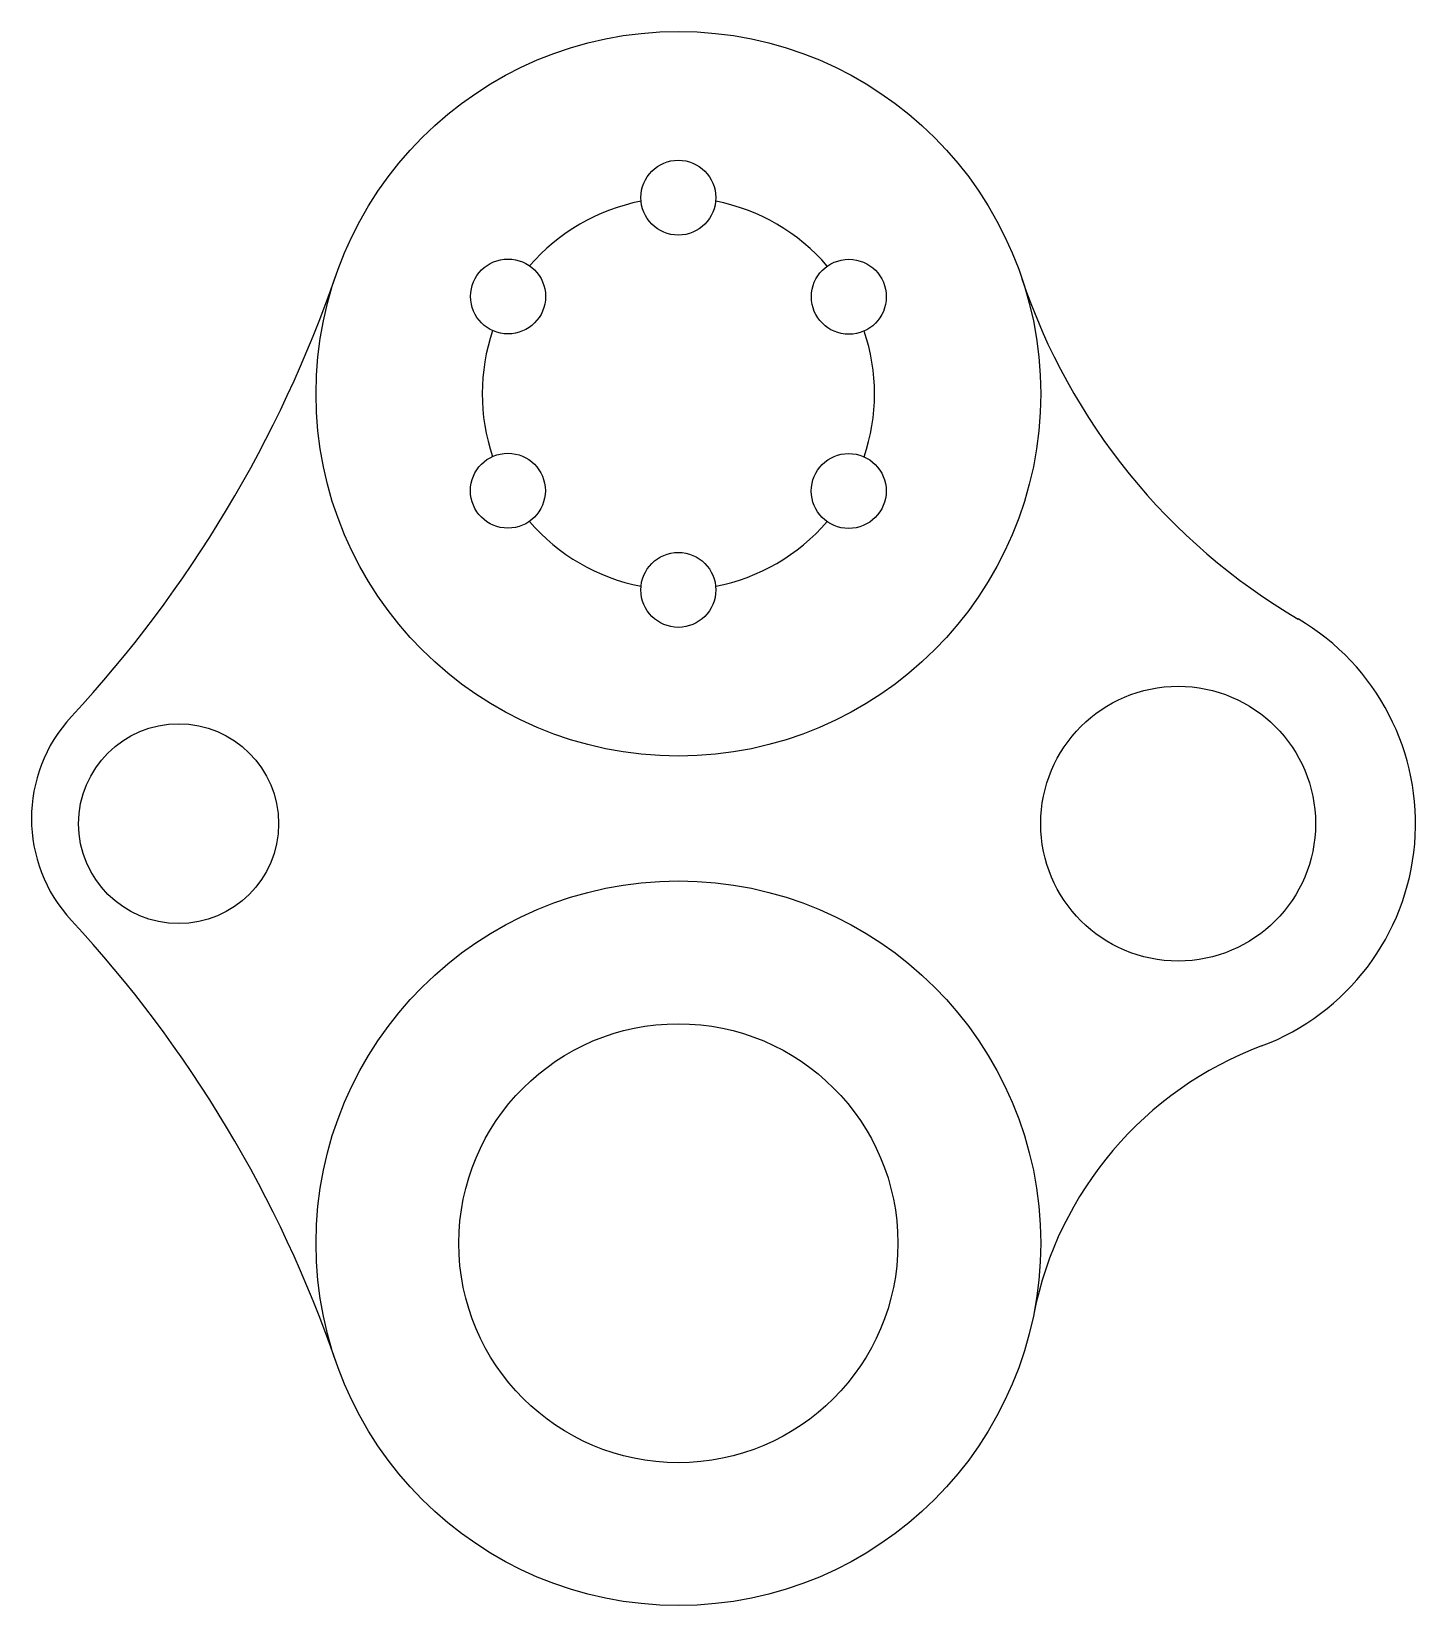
# Model space of a CAD drawing. Header units: centimetres. Extents: x 24.6 to 46.8, y 2.6 to 27.9.
import ezdxf

# ---------------------------------------------------------------- set-up
doc = ezdxf.new("R2010")
doc.units = ezdxf.units.CM

msp = doc.modelspace()

# ---------------------------------------------------------------- linework, layer by layer
for centre, radius in [((34.948, 22.106), 5.821), ((34.948, 25.257), 0.602), ((32.212, 23.669), 0.602), ((37.687, 23.664), 0.602), ((32.209, 20.548), 0.602), ((37.685, 20.543), 0.602), ((34.948, 18.955), 0.602), ((42.977, 15.198), 2.208), ((26.919, 15.198), 1.606), ((34.948, 8.457), 5.821), ((34.948, 8.457), 3.527)]:
    msp.add_circle(centre, radius)
for centre, radius, start, end in [((34.948, 22.106), 3.151, 100.965, 139.3067), ((34.948, 22.106), 3.151, 40.5893, 79.035), ((10.475, 30.561), 20.072, 317.1808, 340.9405), ((49.983, 27.144), 10.036, 198.5271, 239.6102), ((34.948, 22.106), 3.151, 161.2366, 198.6594), ((34.948, 22.106), 3.151, 341.2366, 18.6594), ((34.948, 22.106), 3.151, 220.5893, 259.035), ((34.948, 22.106), 3.151, 280.965, 319.3067), ((42.977, 15.198), 3.814, 290.5871, 59.6102), ((26.964, 15.281), 2.409, 137.1808, 222.8192), ((10.475, 0.002), 20.072, 19.0595, 42.8192), ((46.365, 6.179), 5.821, 110.5871, 168.7131)]:
    msp.add_arc(centre, radius, start, end)

doc.saveas('drawing.dxf')
